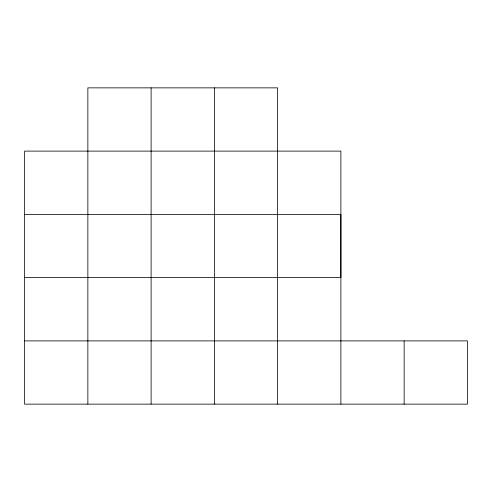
<?xml version="1.0" encoding="UTF-8"?>
<svg xmlns="http://www.w3.org/2000/svg" width="492" height="492" viewBox="0 0 492 492"><rect width="100%" height="100%" fill="white"/><g stroke="black" fill="none" stroke-linecap="round" stroke-linejoin="round"><path stroke-width="0.74" d="M24.6 214.371L340.888 214.371L340.888 277.629L24.6 277.629M24.6 340.888L467.4 340.888L467.4 404.141L24.6 404.141L24.6 151.112L340.888 151.112L340.888 404.141M404.141 340.888L404.141 404.141M277.629 404.141L277.629 87.859L87.859 87.859L87.859 404.141M214.371 87.859L214.371 404.141M151.112 87.859L151.112 404.141"/></g></svg>
